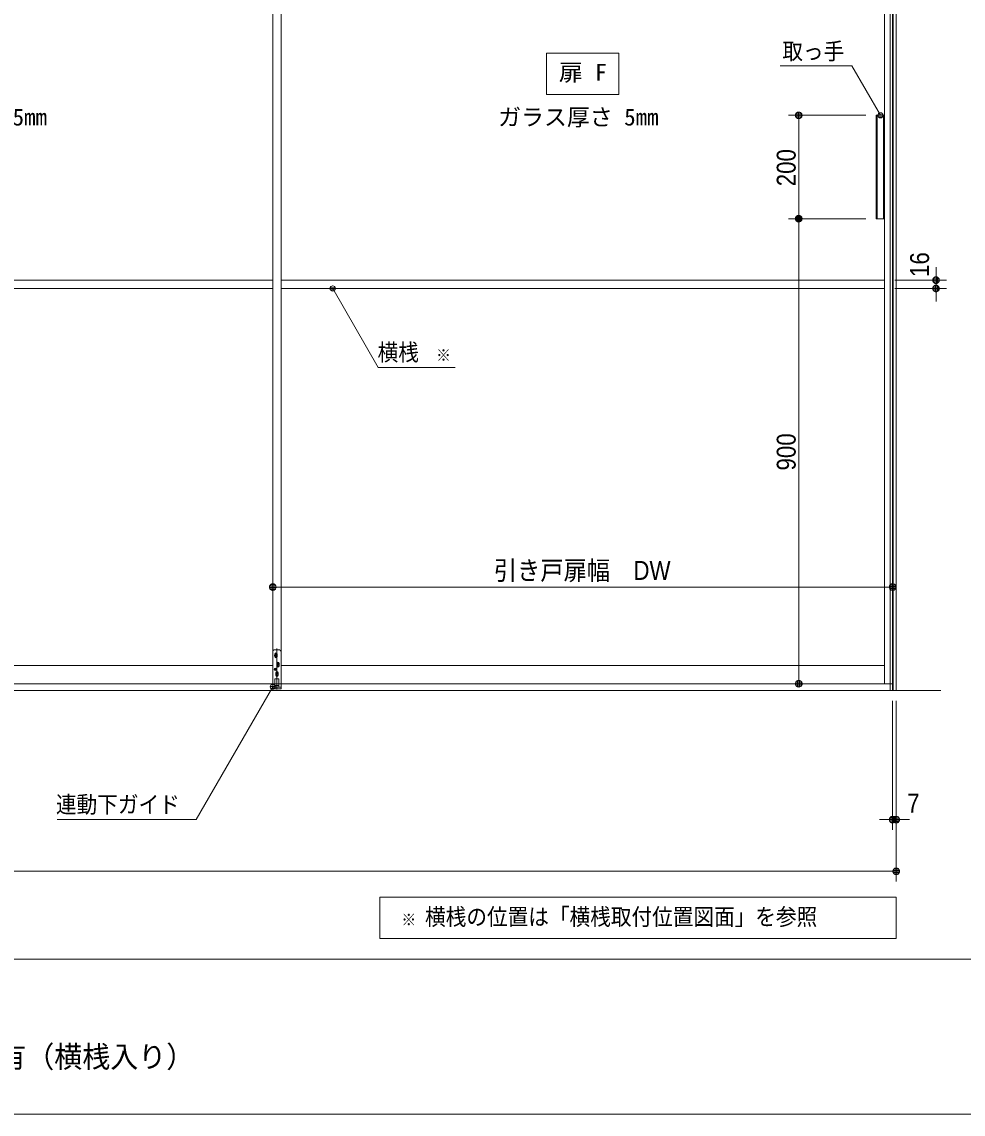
# Model space of a CAD drawing. Units: millimetres, scale not verified. Extents: x -6062 to 6062, y -3045 to 3045.
# Drawn here: x -2521 to -699, y -2770 to -656 of the extents above; entities that cross this region are included whole.
import ezdxf
from ezdxf.enums import TextEntityAlignment as Align

# ---------------------------------------------------------------- set-up
doc = ezdxf.new("R2010")
doc.units = ezdxf.units.MM
doc.header["$LTSCALE"] = 20
for name, color, linetype, lineweight in [('0-0_2寸法-1', 7, 'Continuous', 9), ('0-1_0', 7, 'Continuous', 9), ('0-2_2寸法-3', 7, 'Continuous', 9), ('0-3_3一般', 7, 'Continuous', 9), ('0-4_1図面枠', 7, 'Continuous', 9), ('0-5_2寸法-2', 7, 'Continuous', 9)]:
    doc.layers.add(name, color=color, linetype=linetype, lineweight=lineweight)
doc.styles.add('ＭＳ ゴシック', font='')
doc.styles.add('ＭＳ Ｐゴシック', font='')
doc.styles.get('ＭＳ ゴシック').set_extended_font_data('MS Gothic')
doc.styles.get('ＭＳ Ｐゴシック').set_extended_font_data('MS PGothic')

# ---------------------------------------------------------------- blocks, each defined once
blk = doc.blocks.new('グループ-105')
at = {"layer": '0-4_1図面枠'}
blk.add_line((-80000, -49400), (80000, -49400), dxfattribs=at)
blk.add_lwpolyline([(-80000, 55400), (80000, 55400), (80000, -55400), (-80000, -55400)], close=True, dxfattribs=at)
blk = doc.blocks.new('図面枠')
at = {"layer": '0-4_1図面枠'}
blk.add_blockref('グループ-105', (0, 0), dxfattribs=at)
blk = doc.blocks.new('_Dot')
at = {"layer": '0-1_0'}
for p, q in [((-10, 0), (-20, 0)), ((9.78, 2), (-9.78, 2)), ((7.99, 6), (-7.99, 6)), ((9.16, -3.98), (-9.16, -3.98)), ((6, -7.98), (-6, -7.98))]:
    blk.add_line(p, q, dxfattribs=at)
for points in [[(10, 0), (9.92, 1.25), (9.69, 2.49), (9.3, 3.68), (8.76, 4.82), (8.09, 5.88), (7.29, 6.85), (6.37, 7.71), (5.36, 8.44), (4.26, 9.05), (3.09, 9.51), (1.87, 9.82), (0.63, 9.98), (-0.63, 9.98), (-1.87, 9.82), (-3.09, 9.51), (-4.26, 9.05), (-5.36, 8.44), (-6.37, 7.71), (-7.29, 6.85), (-8.09, 5.88), (-8.76, 4.82), (-9.3, 3.68), (-9.69, 2.49), (-9.92, 1.25), (-10, 0), (0, 0)], [(-10, 0), (-9.92, -1.25), (-9.69, -2.49), (-9.3, -3.68), (-8.76, -4.82), (-8.09, -5.88), (-7.29, -6.85), (-6.37, -7.71), (-5.36, -8.44), (-4.26, -9.05), (-3.09, -9.51), (-1.87, -9.82), (-0.63, -9.98), (0.63, -9.98), (1.87, -9.82), (3.09, -9.51), (4.26, -9.05), (5.36, -8.44), (6.37, -7.71), (7.29, -6.85), (8.09, -5.88), (8.76, -4.82), (9.3, -3.68), (9.69, -2.49), (9.92, -1.25), (10, 0), (0, 0)]]:
    blk.add_lwpolyline(points, close=True, dxfattribs=at)
blk = doc.blocks.new('グループ-146')
at = {"layer": '0-3_3一般'}
for p, q in [((-4960, -38740), (-4960, 7050)), ((-4960, 7050), (-4960, -38740)), ((-4640, -38740), (-4640, 7050)), ((-4640, 7050), (-4640, -38740)), ((18720, 7050), (18720, -38740)), ((19040, 7100), (19040, -38740)), ((18402, -16740), (18722, -16740)), ((18402, -16740), (18402, -20740)), ((18442, -20740), (18442, -16740)), ((18682, -20740), (18682, -16740)), ((18722, -20740), (18722, -16740)), ((18402, -20740), (18722, -20740)), ((-4960, -23120), (-28320, -23120)), ((18720, -23120), (-4640, -23120)), ((-4960, -23440), (-28320, -23440)), ((18720, -23440), (-4640, -23440)), ((-4960, -38932.4), (-4960, -37492.4)), ((-4900, -37432.4), (-4700, -37432.4)), ((-4790.5, -37592.4), (-4889.5, -37592.4)), ((-4885, -37592.4), (-4885, -37692.4)), ((-4840, -37542.9), (-4840, -37641.9)), ((-4800, -37371.7), (-4800, -38958.4)), ((-4795, -37692.4), (-4795, -37592.4)), ((-4640, -37492.4), (-4640, -38934.4)), ((-28320, -38040), (-4960, -38040)), ((-4900.5, -37642.4), (-4779.5, -37642.4)), ((-4790.5, -37692.4), (-4889.5, -37692.4)), ((-4840, -37642.9), (-4840, -37741.9)), ((-4820.5, -38002.4), (-4699.5, -38002.4)), ((-4710.5, -37952.4), (-4809.5, -37952.4)), ((-4805, -37952.4), (-4805, -38052.4)), ((-4760, -37902.9), (-4760, -38001.9)), ((-4760, -38002.9), (-4760, -38101.9)), ((-4715, -38052.4), (-4715, -37952.4)), ((-4640, -38040), (18720, -38040)), ((-4813.8, -38182.4), (-4906.2, -38182.4)), ((-4860.5, -38362.4), (-4739.5, -38362.4)), ((-4860, -38136.2), (-4860, -38228.6)), ((-4750.5, -38312.4), (-4849.5, -38312.4)), ((-4750.5, -38412.4), (-4849.5, -38412.4)), ((-4845, -38312.4), (-4845, -38412.4)), ((-4710.5, -38052.4), (-4809.5, -38052.4)), ((-4800, -38262.9), (-4800, -38361.9)), ((-4800, -38362.9), (-4800, -38461.9)), ((-4755, -38412.4), (-4755, -38312.4)), ((-4640, -38740), (-28640, -38740)), ((19040, -38740), (-4960, -38740)), ((-4860, -38874.4), (-4960, -38874.4)), ((-4875, -38562.4), (-4875, -38802.4)), ((-4725, -38802.4), (-4875, -38802.4)), ((-4870, -38802.4), (-4870, -38874.4)), ((-4870, -38802.4), (-4730, -38802.4)), ((-4730, -38874.4), (-4870, -38874.4)), ((-4865, -38552.4), (-4735, -38552.4)), ((-4740, -38874.4), (-4736, -38874.4)), ((-4640, -38874.4), (-4740, -38874.4)), ((-4730, -38802.4), (-4730, -38874.4)), ((-4725, -38802.4), (-4725, -38562.4)), ((-4640, -38932.4), (-4960, -38932.4))]:
    blk.add_line(p, q, dxfattribs=at)
blk.add_lwpolyline([(-4736, -38874.4), (-4864, -38874.4), (-4860, -38874.4)], dxfattribs=at)
blk.add_circle((-4860, -38182.4), 42, dxfattribs=at)
for centre, radius, start, end in [((-4900, -37492.4), 60, 90, 180), ((-4840, -37592.4), 45, 0, 180), ((-4700, -37492.4), 60, 0, 90), ((-4840, -37692.4), 45, 180, 0), ((-4760, -37952.4), 45, 0, 180), ((-4800, -38312.4), 45, 0, 180), ((-4800, -38412.4), 45, 180, 0), ((-4760, -38052.4), 45, 180, 0), ((-4865, -38562.4), 10, 90, 180), ((-4735, -38562.4), 10, 0, 90)]:
    blk.add_arc(centre, radius, start, end, dxfattribs=at)
blk = doc.blocks.new('グループ-147')
at = {"layer": '0-3_3一般'}
for p, q in [((19040, 8000), (19040, -39000)), ((-77696.5, -39000), (20903.5, -39000))]:
    blk.add_line(p, q, dxfattribs=at)
blk = doc.blocks.new('グループ-148')
at = {"layer": '0-3_3一般'}
for name in ['グループ-147', 'グループ-146']:
    blk.add_blockref(name, (0, 0), dxfattribs=at)
blk = doc.blocks.new('グループ-150')
at = {"layer": '0-3_3一般'}
for p, q in [((18940, 8000), (19180, 8000)), ((18940, -39000), (18940, 8000)), ((19060, 8000), (19060, -39000)), ((19180, 8000), (19180, -39000)), ((19180, -39000), (18940, -39000))]:
    blk.add_line(p, q, dxfattribs=at)

msp = doc.modelspace()

# ---------------------------------------------------------------- linework, layer by layer
at = {"layer": '0-0_2寸法-1'}
for p, q in [((-887.2, -837), (-1037.2, -837)), ((-1017.2, -1024.29), (-1017.2, -849.71)), ((-887.4, -1037), (-1037.2, -1037)), ((-887.4, -1037), (-1037.2, -1037)), ((-1017.2, -1049.71), (-1017.2, -1924.29)), ((-2035.5, -1730), (-2035.3, -1730)), ((-835.5, -1730), (-835.3, -1730)), ((-848.21, -1750), (-2022.79, -1750)), ((-887.2, -1937), (-1037.2, -1937)), ((-828.5, -2220), (-828.5, -2320)), ((-841.21, -2300), (-5574.79, -2300))]:
    msp.add_line(p, q, dxfattribs=at)
at = {"layer": '0-2_2寸法-3'}
for p, q in [((-854.31, -836.01), (-864.09, -836.01)), ((-855.2, -840.01), (-863.2, -840.01)), ((-859.03, -832.01), (-859.37, -832.01)), ((-859.03, -832.01), (-859.37, -832.01)), ((-1914.61, -1171.01), (-1924.39, -1171.01)), ((-1915.5, -1175.01), (-1923.5, -1175.01)), ((-1919.33, -1167.01), (-1919.67, -1167.01)), ((-1919.33, -1167.01), (-1919.67, -1167.01)), ((-2030.61, -1942.11), (-2040.39, -1942.11)), ((-2035.33, -1938.11), (-2035.67, -1938.11)), ((-2035.33, -1938.11), (-2035.67, -1938.11)), ((-2031.5, -1946.11), (-2039.5, -1946.11))]:
    msp.add_line(p, q, dxfattribs=at)
for points in [[(-1365.5, -797), (-1505.5, -797), (-1505.5, -717), (-1365.5, -717)], [(-1828.5, -2350), (-828.5, -2350), (-828.5, -2430), (-1828.5, -2430)]]:
    msp.add_lwpolyline(points, close=True, dxfattribs=at)
for points in [[(-859.2, -837), (-914.44, -741.33), (-1052.96, -741.33)], [(-1682.16, -1324.84), (-1831.26, -1324.84), (-1919.5, -1172)], [(-2035.5, -1943.1), (-2183.82, -2200), (-2453.15, -2200)]]:
    msp.add_lwpolyline(points, dxfattribs=at)
for centre in [(-859.2, -837), (-859.2, -837), (-1919.5, -1172), (-1919.5, -1172), (-2035.5, -1943.1), (-2035.5, -1943.1)]:
    msp.add_circle(centre, 5.01, dxfattribs=at)
at = {"layer": '0-5_2寸法-2'}
for p, q in [((-751.5, -1143.29), (-751.5, -1130.58)), ((-831.5, -1156), (-731.5, -1156)), ((-751.5, -1172), (-751.5, -1156)), ((-831.5, -1172), (-731.5, -1172)), ((-751.5, -1184.71), (-751.5, -1197.42)), ((-835.5, -1970), (-835.5, -2220)), ((-828.5, -1970), (-828.5, -2220)), ((-848.21, -2200), (-860.92, -2200)), ((-835.5, -2200), (-828.5, -2200)), ((-815.79, -2200), (-803.08, -2200))]:
    msp.add_line(p, q, dxfattribs=at)

# ---------------------------------------------------------------- block references
at = {"layer": '0-0_2寸法-1', "xscale": 0.6356201, "yscale": 0.6356201}
for p, rotation in [((-1017.2, -837), 90), ((-1017.2, -1037), 270), ((-1017.2, -1037), 90), ((-2035.5, -1750), 180), ((-1017.2, -1937), 270)]:
    msp.add_blockref('_Dot', p, dxfattribs=dict(at, rotation=rotation))
for p in [(-835.5, -1750), (-828.5, -2300)]:
    msp.add_blockref('_Dot', p, dxfattribs=at)
at = {"layer": '0-3_3一般', "xscale": 0.05, "yscale": 0.05}
for name in ['グループ-148', 'グループ-150']:
    msp.add_blockref(name, (-1787.5, 0), dxfattribs=at)
at = {"layer": '0-4_1図面枠', "xscale": 0.05, "yscale": 0.05}
msp.add_blockref('図面枠', (-1787.5, 0), dxfattribs=at)
at = {"layer": '0-5_2寸法-2', "xscale": 0.6356201, "yscale": 0.6356201}
for p, rotation in [((-751.5, -1156), 270), ((-751.5, -1172), 90), ((-828.5, -2200), 180)]:
    msp.add_blockref('_Dot', p, dxfattribs=dict(at, rotation=rotation))
msp.add_blockref('_Dot', (-835.5, -2200), dxfattribs=at)

# ---------------------------------------------------------------- texts
at = {"layer": '0-0_2寸法-1', "style": 'ＭＳ Ｐゴシック', "width": 0.9}
for s, p in [('200', (-1012.24, -974.28)), ('900', (-1012.24, -1524.38))]:
    msp.add_text(s, height=36.66, rotation=90, dxfattribs=at).set_placement(p, align=Align.BOTTOM_LEFT)
msp.add_text('引き戸扉幅\u3000DW', height=36.69, dxfattribs=at).set_placement((-1607.66, -1747.07), align=Align.BOTTOM_LEFT)
at = {"layer": '0-2_2寸法-3', "style": 'ＭＳ ゴシック'}
for s, height, width, p in [('取っ手', 32.55, 0.9, (-1049.1, -738.94)), ('扉 F', 32.55, 1.05, (-1481.71, -779.87)), ('横桟', 32.55, 0.9, (-1832.61, -1321.66)), ('※', 23.25, 0.9, (-1719.26, -1319.88)), ('連動下ガイド', 32.55, 0.9, (-2455.24, -2196.66)), ('横桟の位置は「横桟取付位置図面」を参照', 32.55, 0.9, (-1740.68, -2414.03)), ('※', 23.25, 0.9, (-1786.52, -2412.25))]:
    msp.add_text(s, height=height, dxfattribs=dict(at, width=width)).set_placement(p, align=Align.BOTTOM_LEFT)
for p in [(-2783.29, -866.45), (-1599.29, -866.45)]:
    msp.add_text('ガラス厚さ 5mm', height=32.55, dxfattribs=at).set_placement(p, align=Align.BOTTOM_LEFT)
at = {"layer": '0-4_1図面枠', "style": 'ＭＳ ゴシック', "width": 0.95}
msp.add_text('3枚連動引き込み＋袖壁タイプ\u3000特寸 左勝手L-N\u3000枠有（横桟入り）', height=41.84, dxfattribs=at).set_placement((-3840.72, -2692.37), align=Align.BOTTOM_LEFT)
at = {"layer": '0-5_2寸法-2', "style": 'ＭＳ Ｐゴシック', "width": 0.9}
msp.add_text('16', height=36.66, rotation=90, dxfattribs=at).set_placement((-753.98, -1149.9), align=Align.BOTTOM_LEFT)
msp.add_text('7', height=36.66, dxfattribs=at).set_placement((-807.4, -2197.52), align=Align.BOTTOM_LEFT)

doc.saveas('drawing.dxf')
